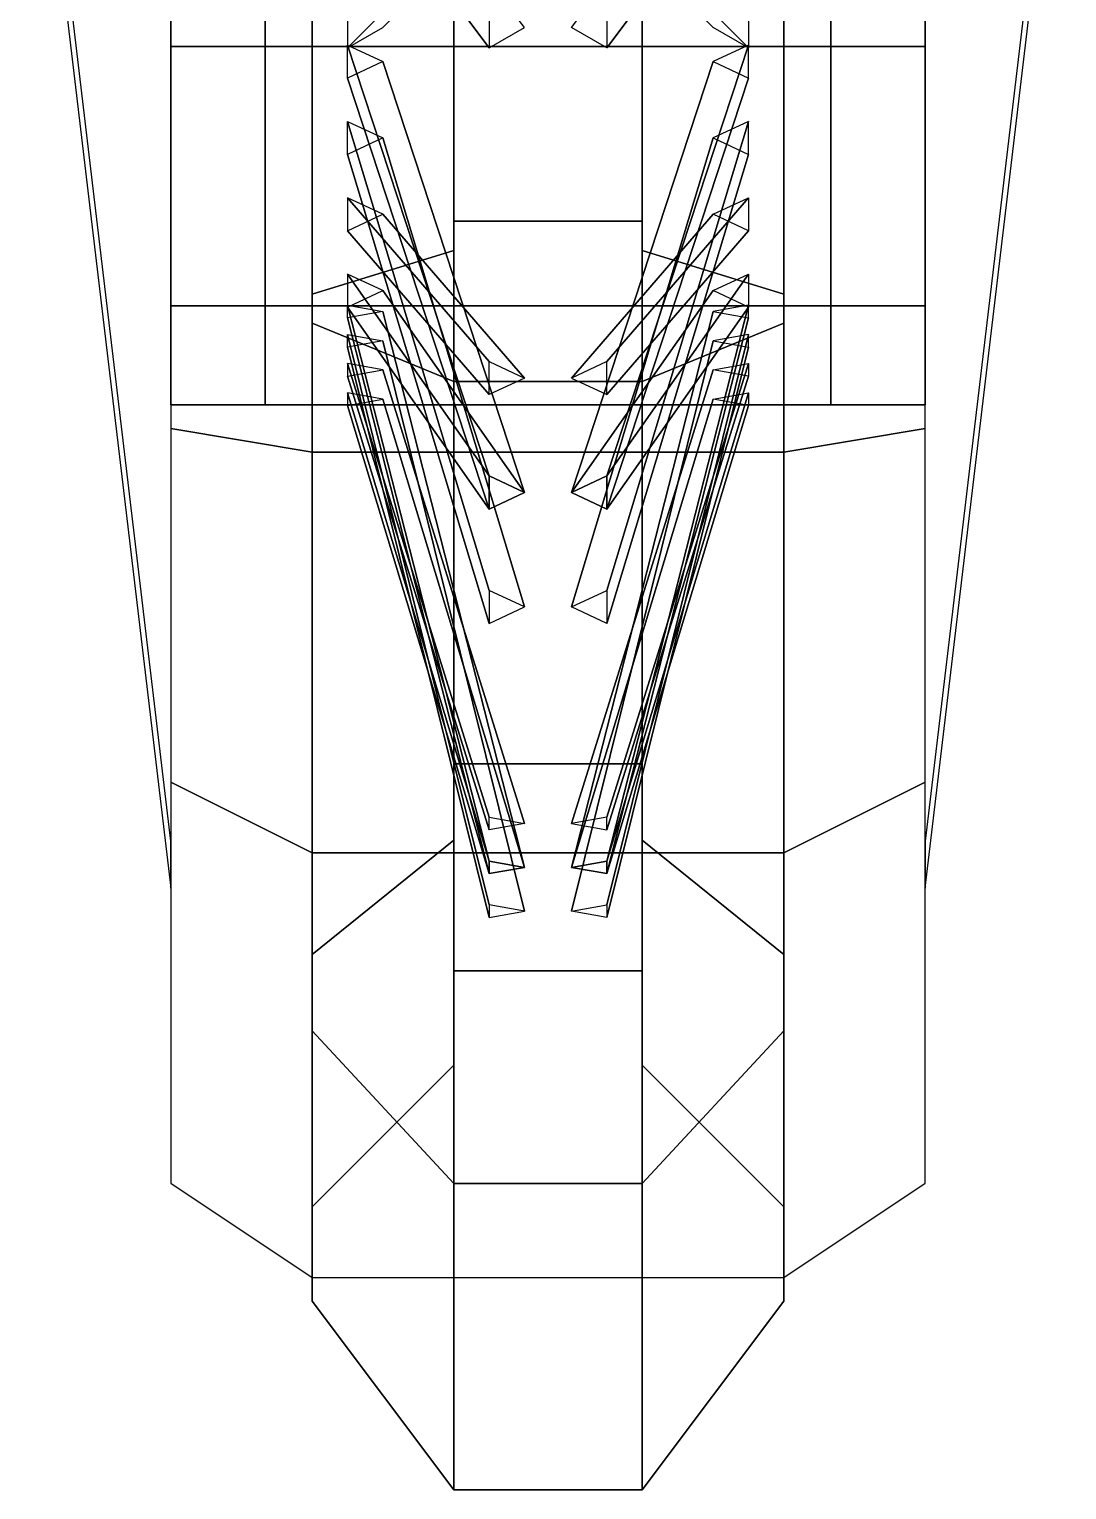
# Model space of a CAD drawing. Header units: millimetres. Extents: x -0.4 to 1.4, y -1.1 to 10.8.
# Drawn here: x -0.11 to 0.11, y -1.07 to -0.7604 of the extents above; entities that cross this region are included whole.
import ezdxf

# ---------------------------------------------------------------- set-up
doc = ezdxf.new("R2010")
doc.units = ezdxf.units.MM
doc.layers.add('wheels', color=2, linetype='Continuous')

msp = doc.modelspace()

# ---------------------------------------------------------------- linework, layer by layer
for points in [[(-0.08, -0.81899, 0.40466), (-0.08, -0.64101, 0.40466), (-0.08, -0.62, 0.34), (-0.08, -0.84, 0.34)], [(-0.08, -0.84, 0.34), (-0.08, -0.62, 0.34), (-0.08, -0.64101, 0.27534), (-0.08, -0.81899, 0.27534)], [(0.08, -0.84, 0.34), (0.08, -0.62, 0.34), (0.08, -0.64101, 0.40466), (0.08, -0.81899, 0.40466)], [(0.08, -0.81899, 0.27534), (0.08, -0.64101, 0.27534), (0.08, -0.62, 0.34), (0.08, -0.84, 0.34)], [(-0.08, -0.76399, 0.44462), (-0.08, -0.69601, 0.44462), (-0.08, -0.64101, 0.40466), (-0.08, -0.81899, 0.40466)], [(-0.08, -0.81899, 0.27534), (-0.08, -0.64101, 0.27534), (-0.08, -0.69601, 0.23538), (-0.08, -0.76399, 0.23538)], [(0.08, -0.81899, 0.40466), (0.08, -0.64101, 0.40466), (0.08, -0.69601, 0.44462), (0.08, -0.76399, 0.44462)], [(0.08, -0.76399, 0.23538), (0.08, -0.69601, 0.23538), (0.08, -0.64101, 0.27534), (0.08, -0.81899, 0.27534)], [(-0.11, -0.69, 0.33), (-0.08, -0.94248, 0.57752), (-0.08, -0.93248, 0.58752), (-0.11, -0.68, 0.34)], [(0.11, -0.68, 0.34), (0.08, -0.93248, 0.58752), (0.08, -0.94248, 0.57752), (0.11, -0.69, 0.33)], [(-0.06, -0.76399, 0.44462), (-0.06, -0.69601, 0.44462), (-0.08, -0.69601, 0.44462), (-0.08, -0.76399, 0.44462)], [(-0.06, -0.69601, 0.23538), (-0.06, -0.76399, 0.23538), (-0.08, -0.76399, 0.23538), (-0.08, -0.69601, 0.23538)], [(0.06, -0.69601, 0.44462), (0.06, -0.76399, 0.44462), (0.08, -0.76399, 0.44462), (0.08, -0.69601, 0.44462)], [(0.06, -0.76399, 0.23538), (0.06, -0.69601, 0.23538), (0.08, -0.69601, 0.23538), (0.08, -0.76399, 0.23538)], [(-0.05, -0.85, 0.67), (-0.05, -0.75, 0.685), (-0.08, -0.75, 0.665), (-0.08, -0.845, 0.64)], [(-0.05, -0.75, 0.685), (-0.05, -0.85, 0.67), (0.05, -0.85, 0.67), (0.05, -0.75, 0.685)], [(0.05, -0.75, 0.685), (0.05, -0.85, 0.67), (0.08, -0.845, 0.64), (0.08, -0.75, 0.665)], [(-0.06, -0.81899, 0.40466), (-0.06, -0.76399, 0.44462), (-0.08, -0.76399, 0.44462), (-0.08, -0.81899, 0.40466)], [(-0.06, -0.76399, 0.23538), (-0.06, -0.81899, 0.27534), (-0.08, -0.81899, 0.27534), (-0.08, -0.76399, 0.23538)], [(0.06, -0.76399, 0.44462), (0.06, -0.81899, 0.40466), (0.08, -0.81899, 0.40466), (0.08, -0.76399, 0.44462)], [(0.06, -0.81899, 0.27534), (0.06, -0.76399, 0.23538), (0.08, -0.76399, 0.23538), (0.08, -0.81899, 0.27534)], [(-0.06, -0.84, 0.34), (-0.06, -0.81899, 0.40466), (-0.08, -0.81899, 0.40466), (-0.08, -0.84, 0.34)], [(-0.06, -0.81899, 0.27534), (-0.06, -0.84, 0.34), (-0.08, -0.84, 0.34), (-0.08, -0.81899, 0.27534)], [(0.06, -0.81899, 0.40466), (0.06, -0.84, 0.34), (0.08, -0.84, 0.34), (0.08, -0.81899, 0.40466)], [(0.06, -0.84, 0.34), (0.06, -0.81899, 0.27534), (0.08, -0.81899, 0.27534), (0.08, -0.84, 0.34)], [(-0.05, -0.935, 0.615), (-0.05, -0.85, 0.67), (-0.08, -0.845, 0.64), (-0.08, -0.92, 0.6)], [(0.05, -0.85, 0.67), (0.05, -0.935, 0.615), (0.08, -0.92, 0.6), (0.08, -0.845, 0.64)], [(-0.05, -0.85, 0.67), (-0.05, -0.935, 0.615), (0.05, -0.935, 0.615), (0.05, -0.85, 0.67)], [(-0.05, -1.025, 0.53), (-0.05, -0.935, 0.615), (-0.08, -0.92, 0.6), (-0.08, -1.005, 0.515)], [(0.05, -0.935, 0.615), (0.05, -1.025, 0.53), (0.08, -1.005, 0.515), (0.08, -0.92, 0.6)], [(-0.05, -0.935, 0.615), (-0.05, -1.025, 0.53), (0.05, -1.025, 0.53), (0.05, -0.935, 0.615)]]:
    msp.add_3dface(points)
at = {"layer": 'wheels'}
for points in [[(-0.02, -0.62493, 0.01664), (-0.02, -0.83507, 0.01664), (-0.05, -0.82271, 0.05468), (-0.05, -0.63729, 0.05468)], [(-0.02, -0.83507, 0.66336), (-0.02, -0.62493, 0.66336), (-0.05, -0.63729, 0.62532), (-0.05, -0.82271, 0.62532)], [(0.02, -0.62493, 0.01664), (0.02, -0.83507, 0.01664), (-0.02, -0.83507, 0.01664), (-0.02, -0.62493, 0.01664)], [(0.02, -0.83507, 0.66336), (0.02, -0.62493, 0.66336), (-0.02, -0.62493, 0.66336), (-0.02, -0.83507, 0.66336)], [(0.02, -0.83507, 0.01664), (0.02, -0.62493, 0.01664), (0.05, -0.63729, 0.05468), (0.05, -0.82271, 0.05468)], [(0.02, -0.62493, 0.66336), (0.02, -0.83507, 0.66336), (0.05, -0.82271, 0.62532), (0.05, -0.63729, 0.62532)], [(-0.05, -0.63729, 0.05468), (-0.05, -0.82271, 0.05468), (-0.05, -0.81652, 0.0737), (-0.05, -0.64348, 0.0737)], [(-0.05, -0.82271, 0.62532), (-0.05, -0.63729, 0.62532), (-0.05, -0.64348, 0.6063), (-0.05, -0.81652, 0.6063)], [(0.05, -0.82271, 0.05468), (0.05, -0.63729, 0.05468), (0.05, -0.64348, 0.0737), (0.05, -0.81652, 0.0737)], [(0.05, -0.63729, 0.62532), (0.05, -0.82271, 0.62532), (0.05, -0.81652, 0.6063), (0.05, -0.64348, 0.6063)], [(-0.02, -0.80725, 0.10224), (-0.02, -0.65275, 0.10224), (-0.05, -0.64348, 0.0737), (-0.05, -0.81652, 0.0737)], [(-0.02, -0.65275, 0.57776), (-0.02, -0.80725, 0.57776), (-0.05, -0.81652, 0.6063), (-0.05, -0.64348, 0.6063)], [(0.02, -0.65275, 0.10224), (0.02, -0.80725, 0.10224), (0.05, -0.81652, 0.0737), (0.05, -0.64348, 0.0737)], [(0.02, -0.80725, 0.57776), (0.02, -0.65275, 0.57776), (0.05, -0.64348, 0.6063), (0.05, -0.81652, 0.6063)], [(-0.02, -0.65275, 0.10224), (-0.02, -0.80725, 0.10224), (-0.02, -0.80107, 0.12126), (-0.02, -0.65893, 0.12126)], [(-0.02, -0.80725, 0.57776), (-0.02, -0.65275, 0.57776), (-0.02, -0.65893, 0.55874), (-0.02, -0.80107, 0.55874)], [(0.02, -0.80725, 0.10224), (0.02, -0.65275, 0.10224), (0.02, -0.65893, 0.12126), (0.02, -0.80107, 0.12126)], [(0.02, -0.65893, 0.12126), (0.02, -0.80107, 0.12126), (0.02, -0.80725, 0.10224), (0.02, -0.65275, 0.10224)], [(0.02, -0.65275, 0.57776), (0.02, -0.80725, 0.57776), (0.02, -0.80107, 0.55874), (0.02, -0.65893, 0.55874)], [(0.02, -0.80107, 0.55874), (0.02, -0.65893, 0.55874), (0.02, -0.65275, 0.57776), (0.02, -0.80725, 0.57776)], [(0.02, -0.80107, 0.12126), (0.02, -0.65893, 0.12126), (-0.02, -0.65893, 0.12126), (-0.02, -0.80107, 0.12126)], [(0.02, -0.65893, 0.55874), (0.02, -0.80107, 0.55874), (-0.02, -0.80107, 0.55874), (-0.02, -0.65893, 0.55874)], [(0.06, -0.69601, 0.23538), (0.06, -0.76399, 0.23538), (-0.06, -0.76399, 0.23538), (-0.06, -0.69601, 0.23538)], [(0.06, -0.76399, 0.44462), (0.06, -0.69601, 0.44462), (-0.06, -0.69601, 0.44462), (-0.06, -0.76399, 0.44462)], [(-0.0425, -0.72433, 0.23538), (-0.0425, -0.71567, 0.23538), (-0.0125, -0.75567, 0.12126), (-0.0125, -0.76433, 0.12126)], [(0.0425, -0.72433, 0.44462), (0.0425, -0.71567, 0.44462), (0.0125, -0.75567, 0.55874), (0.0125, -0.76433, 0.55874)], [(-0.035, -0.72, 0.23538), (-0.0425, -0.72433, 0.23538), (-0.0125, -0.76433, 0.12126), (-0.005, -0.76, 0.12126)], [(0.035, -0.72, 0.44462), (0.0425, -0.72433, 0.44462), (0.0125, -0.76433, 0.55874), (0.005, -0.76, 0.55874)], [(-0.0425, -0.75567, 0.44462), (-0.0425, -0.76433, 0.44462), (-0.0125, -0.73433, 0.55874), (-0.0125, -0.72567, 0.55874)], [(0.0425, -0.75567, 0.23538), (0.0425, -0.76433, 0.23538), (0.0125, -0.73433, 0.12126), (0.0125, -0.72567, 0.12126)], [(-0.0425, -0.76433, 0.44462), (-0.035, -0.76, 0.44462), (-0.005, -0.73, 0.55874), (-0.0125, -0.73433, 0.55874)], [(0.0425, -0.76433, 0.23538), (0.035, -0.76, 0.23538), (0.005, -0.73, 0.12126), (0.0125, -0.73433, 0.12126)], [(0.06, -0.76399, 0.23538), (0.06, -0.81899, 0.27534), (-0.06, -0.81899, 0.27534), (-0.06, -0.76399, 0.23538)], [(0.06, -0.81899, 0.40466), (0.06, -0.76399, 0.44462), (-0.06, -0.76399, 0.44462), (-0.06, -0.81899, 0.40466)], [(-0.0425, -0.77072, 0.24028), (-0.0425, -0.76372, 0.23518), (-0.0125, -0.85507, 0.16049), (-0.0125, -0.86208, 0.16558)], [(-0.0425, -0.76372, 0.23518), (-0.035, -0.76722, 0.23773), (-0.005, -0.85857, 0.16303), (-0.0125, -0.85507, 0.16049)], [(0.0425, -0.76372, 0.44482), (0.035, -0.76722, 0.44227), (0.005, -0.85857, 0.51697), (0.0125, -0.85507, 0.51951)], [(0.0425, -0.77072, 0.43972), (0.0425, -0.76372, 0.44482), (0.0125, -0.85507, 0.51951), (0.0125, -0.86208, 0.51442)], [(-0.035, -0.76722, 0.23773), (-0.0425, -0.77072, 0.24028), (-0.0125, -0.86208, 0.16558), (-0.005, -0.85857, 0.16303)], [(0.035, -0.76722, 0.44227), (0.0425, -0.77072, 0.43972), (0.0125, -0.86208, 0.51442), (0.005, -0.85857, 0.51697)], [(-0.0425, -0.7869, 0.25203), (-0.0425, -0.7799, 0.24694), (-0.0125, -0.87934, 0.17812), (-0.0125, -0.88635, 0.18321)], [(-0.0425, -0.7799, 0.24694), (-0.035, -0.7834, 0.24949), (-0.005, -0.88284, 0.18067), (-0.0125, -0.87934, 0.17812)], [(0.0425, -0.7799, 0.43306), (0.035, -0.7834, 0.43051), (0.005, -0.88284, 0.49933), (0.0125, -0.87934, 0.50188)], [(0.0425, -0.7869, 0.42797), (0.0425, -0.7799, 0.43306), (0.0125, -0.87934, 0.50188), (0.0125, -0.88635, 0.49679)], [(-0.035, -0.7834, 0.24949), (-0.0425, -0.7869, 0.25203), (-0.0125, -0.88635, 0.18321), (-0.005, -0.88284, 0.18067)], [(0.035, -0.7834, 0.43051), (0.0425, -0.7869, 0.42797), (0.0125, -0.88635, 0.49679), (0.005, -0.88284, 0.49933)], [(-0.035, -0.79958, 0.41876), (-0.0425, -0.79608, 0.4213), (-0.0125, -0.8308, 0.53715), (-0.005, -0.8343, 0.5346)], [(-0.0425, -0.79608, 0.4213), (-0.0425, -0.80309, 0.41621), (-0.0125, -0.83781, 0.53206), (-0.0125, -0.8308, 0.53715)], [(0.035, -0.79958, 0.26124), (0.0425, -0.79608, 0.2587), (0.0125, -0.8308, 0.14285), (0.005, -0.8343, 0.1454)], [(0.0425, -0.79608, 0.2587), (0.0425, -0.80309, 0.26379), (0.0125, -0.83781, 0.14794), (0.0125, -0.8308, 0.14285)], [(-0.0425, -0.80309, 0.41621), (-0.035, -0.79958, 0.41876), (-0.005, -0.8343, 0.5346), (-0.0125, -0.83781, 0.53206)], [(0.02, -0.91607, 0.20481), (0.02, -0.80107, 0.12126), (-0.02, -0.80107, 0.12126), (-0.02, -0.91607, 0.20481)], [(-0.02, -0.80725, 0.10224), (-0.02, -0.93225, 0.19305), (-0.02, -0.91607, 0.20481), (-0.02, -0.80107, 0.12126)], [(0.02, -0.80107, 0.55874), (0.02, -0.91607, 0.47519), (-0.02, -0.91607, 0.47519), (-0.02, -0.80107, 0.55874)], [(-0.02, -0.93225, 0.48695), (-0.02, -0.80725, 0.57776), (-0.02, -0.80107, 0.55874), (-0.02, -0.91607, 0.47519)], [(0.0425, -0.80309, 0.26379), (0.035, -0.79958, 0.26124), (0.005, -0.8343, 0.1454), (0.0125, -0.83781, 0.14794)], [(0.02, -0.93225, 0.19305), (0.02, -0.80725, 0.10224), (0.02, -0.80107, 0.12126), (0.02, -0.91607, 0.20481)], [(0.02, -0.80107, 0.12126), (0.02, -0.91607, 0.20481), (0.02, -0.93225, 0.19305), (0.02, -0.80725, 0.10224)], [(0.02, -0.80725, 0.57776), (0.02, -0.93225, 0.48695), (0.02, -0.91607, 0.47519), (0.02, -0.80107, 0.55874)], [(0.02, -0.91607, 0.47519), (0.02, -0.80107, 0.55874), (0.02, -0.80725, 0.57776), (0.02, -0.93225, 0.48695)], [(-0.02, -0.93225, 0.19305), (-0.02, -0.80725, 0.10224), (-0.05, -0.81652, 0.0737), (-0.05, -0.95652, 0.17542)], [(-0.02, -0.80725, 0.57776), (-0.02, -0.93225, 0.48695), (-0.05, -0.95652, 0.50458), (-0.05, -0.81652, 0.6063)], [(0.02, -0.80725, 0.10224), (0.02, -0.93225, 0.19305), (0.05, -0.95652, 0.17542), (0.05, -0.81652, 0.0737)], [(0.02, -0.93225, 0.48695), (0.02, -0.80725, 0.57776), (0.05, -0.81652, 0.6063), (0.05, -0.95652, 0.50458)], [(-0.035, -0.81576, 0.407), (-0.0425, -0.81226, 0.40955), (-0.0125, -0.85507, 0.51951), (-0.005, -0.85857, 0.51697)], [(-0.0425, -0.81226, 0.40955), (-0.0425, -0.81927, 0.40446), (-0.0125, -0.86208, 0.51442), (-0.0125, -0.85507, 0.51951)], [(0.035, -0.81576, 0.273), (0.0425, -0.81226, 0.27045), (0.0125, -0.85507, 0.16049), (0.005, -0.85857, 0.16303)], [(0.0425, -0.81226, 0.27045), (0.0425, -0.81927, 0.27554), (0.0125, -0.86208, 0.16558), (0.0125, -0.85507, 0.16049)], [(-0.05, -0.82271, 0.05468), (-0.05, -0.97271, 0.16366), (-0.05, -0.95652, 0.17542), (-0.05, -0.81652, 0.0737)], [(-0.05, -0.97271, 0.51634), (-0.05, -0.82271, 0.62532), (-0.05, -0.81652, 0.6063), (-0.05, -0.95652, 0.50458)], [(-0.0425, -0.81927, 0.40446), (-0.035, -0.81576, 0.407), (-0.005, -0.85857, 0.51697), (-0.0125, -0.86208, 0.51442)], [(0.0425, -0.81927, 0.27554), (0.035, -0.81576, 0.273), (0.005, -0.85857, 0.16303), (0.0125, -0.86208, 0.16558)], [(0.05, -0.97271, 0.16366), (0.05, -0.82271, 0.05468), (0.05, -0.81652, 0.0737), (0.05, -0.95652, 0.17542)], [(0.05, -0.82271, 0.62532), (0.05, -0.97271, 0.51634), (0.05, -0.95652, 0.50458), (0.05, -0.81652, 0.6063)], [(0.06, -0.81899, 0.27534), (0.06, -0.84, 0.34), (-0.06, -0.84, 0.34), (-0.06, -0.81899, 0.27534)], [(0.06, -0.84, 0.34), (0.06, -0.81899, 0.40466), (-0.06, -0.81899, 0.40466), (-0.06, -0.84, 0.34)], [(-0.0425, -0.82156, 0.28326), (-0.0425, -0.81889, 0.27502), (-0.0125, -0.9367, 0.26829), (-0.0125, -0.93938, 0.27652)], [(-0.0425, -0.81889, 0.27502), (-0.035, -0.82023, 0.27914), (-0.005, -0.93804, 0.2724), (-0.0125, -0.9367, 0.26829)], [(-0.035, -0.82023, 0.27914), (-0.0425, -0.82156, 0.28326), (-0.0125, -0.93938, 0.27652), (-0.005, -0.93804, 0.2724)], [(0.0425, -0.81889, 0.40498), (0.035, -0.82023, 0.40086), (0.005, -0.93804, 0.4076), (0.0125, -0.9367, 0.41171)], [(0.035, -0.82023, 0.40086), (0.0425, -0.82156, 0.39674), (0.0125, -0.93938, 0.40348), (0.005, -0.93804, 0.4076)], [(0.0425, -0.82156, 0.39674), (0.0425, -0.81889, 0.40498), (0.0125, -0.9367, 0.41171), (0.0125, -0.93938, 0.40348)], [(-0.02, -0.83507, 0.01664), (-0.02, -1.00507, 0.14015), (-0.05, -0.97271, 0.16366), (-0.05, -0.82271, 0.05468)], [(-0.02, -1.00507, 0.53985), (-0.02, -0.83507, 0.66336), (-0.05, -0.82271, 0.62532), (-0.05, -0.97271, 0.51634)], [(0.02, -1.00507, 0.14015), (0.02, -0.83507, 0.01664), (0.05, -0.82271, 0.05468), (0.05, -0.97271, 0.16366)], [(0.02, -0.83507, 0.66336), (0.02, -1.00507, 0.53985), (0.05, -0.97271, 0.51634), (0.05, -0.82271, 0.62532)], [(-0.0425, -0.82774, 0.30228), (-0.0425, -0.82507, 0.29404), (-0.0125, -0.94597, 0.29682), (-0.0125, -0.94865, 0.30505)], [(-0.0425, -0.82507, 0.29404), (-0.035, -0.82641, 0.29816), (-0.005, -0.94731, 0.30094), (-0.0125, -0.94597, 0.29682)], [(-0.035, -0.82641, 0.29816), (-0.0425, -0.82774, 0.30228), (-0.0125, -0.94865, 0.30505), (-0.005, -0.94731, 0.30094)], [(0.0425, -0.82507, 0.38596), (0.035, -0.82641, 0.38184), (0.005, -0.94731, 0.37906), (0.0125, -0.94597, 0.38318)], [(0.035, -0.82641, 0.38184), (0.0425, -0.82774, 0.37772), (0.0125, -0.94865, 0.37495), (0.005, -0.94731, 0.37906)], [(0.0425, -0.82774, 0.37772), (0.0425, -0.82507, 0.38596), (0.0125, -0.94597, 0.38318), (0.0125, -0.94865, 0.37495)], [(-0.035, -0.83259, 0.36282), (-0.0425, -0.83125, 0.36694), (-0.0125, -0.92743, 0.44025), (-0.005, -0.92877, 0.43613)], [(-0.0425, -0.83125, 0.36694), (-0.0425, -0.83392, 0.3587), (-0.0125, -0.9301, 0.43201), (-0.0125, -0.92743, 0.44025)], [(-0.0425, -0.83392, 0.3587), (-0.035, -0.83259, 0.36282), (-0.005, -0.92877, 0.43613), (-0.0125, -0.9301, 0.43201)], [(0.035, -0.83259, 0.31718), (0.0425, -0.83125, 0.31306), (0.0125, -0.92743, 0.23975), (0.005, -0.92877, 0.24387)], [(0.0425, -0.83392, 0.3213), (0.035, -0.83259, 0.31718), (0.005, -0.92877, 0.24387), (0.0125, -0.9301, 0.24799)], [(0.0425, -0.83125, 0.31306), (0.0425, -0.83392, 0.3213), (0.0125, -0.9301, 0.24799), (0.0125, -0.92743, 0.23975)], [(0.02, -0.83507, 0.01664), (0.02, -1.00507, 0.14015), (-0.02, -1.00507, 0.14015), (-0.02, -0.83507, 0.01664)], [(0.02, -1.00507, 0.53985), (0.02, -0.83507, 0.66336), (-0.02, -0.83507, 0.66336), (-0.02, -1.00507, 0.53985)], [(-0.035, -0.83877, 0.3438), (-0.0425, -0.83743, 0.34791), (-0.0125, -0.9367, 0.41171), (-0.005, -0.93804, 0.4076)], [(-0.0425, -0.83743, 0.34791), (-0.0425, -0.8401, 0.33968), (-0.0125, -0.93938, 0.40348), (-0.0125, -0.9367, 0.41171)], [(-0.0425, -0.8401, 0.33968), (-0.035, -0.83877, 0.3438), (-0.005, -0.93804, 0.4076), (-0.0125, -0.93938, 0.40348)], [(0.035, -0.83877, 0.3362), (0.0425, -0.83743, 0.33209), (0.0125, -0.9367, 0.26829), (0.005, -0.93804, 0.2724)], [(0.0425, -0.8401, 0.34032), (0.035, -0.83877, 0.3362), (0.005, -0.93804, 0.2724), (0.0125, -0.93938, 0.27652)], [(0.0425, -0.83743, 0.33209), (0.0425, -0.8401, 0.34032), (0.0125, -0.93938, 0.27652), (0.0125, -0.9367, 0.26829)], [(0.02, -0.91607, 0.47519), (0.02, -0.96, 0.34), (-0.02, -0.96, 0.34), (-0.02, -0.91607, 0.47519)], [(-0.02, -0.98, 0.34), (-0.02, -0.93225, 0.48695), (-0.02, -0.91607, 0.47519), (-0.02, -0.96, 0.34)], [(0.02, -0.96, 0.34), (0.02, -0.91607, 0.20481), (-0.02, -0.91607, 0.20481), (-0.02, -0.96, 0.34)], [(-0.02, -0.93225, 0.19305), (-0.02, -0.98, 0.34), (-0.02, -0.96, 0.34), (-0.02, -0.91607, 0.20481)], [(0.02, -0.93225, 0.48695), (0.02, -0.98, 0.34), (0.02, -0.96, 0.34), (0.02, -0.91607, 0.47519)], [(0.02, -0.96, 0.34), (0.02, -0.91607, 0.47519), (0.02, -0.93225, 0.48695), (0.02, -0.98, 0.34)], [(0.02, -0.98, 0.34), (0.02, -0.93225, 0.19305), (0.02, -0.91607, 0.20481), (0.02, -0.96, 0.34)], [(0.02, -0.91607, 0.20481), (0.02, -0.96, 0.34), (0.02, -0.98, 0.34), (0.02, -0.93225, 0.19305)], [(-0.02, -0.93225, 0.48695), (-0.02, -0.98, 0.34), (-0.05, -1.01, 0.34), (-0.05, -0.95652, 0.50458)], [(-0.02, -0.98, 0.34), (-0.02, -0.93225, 0.19305), (-0.05, -0.95652, 0.17542), (-0.05, -1.01, 0.34)], [(0.02, -0.98, 0.34), (0.02, -0.93225, 0.48695), (0.05, -0.95652, 0.50458), (0.05, -1.01, 0.34)], [(0.02, -0.93225, 0.19305), (0.02, -0.98, 0.34), (0.05, -1.01, 0.34), (0.05, -0.95652, 0.17542)], [(-0.05, -1.03, 0.34), (-0.05, -0.97271, 0.51634), (-0.05, -0.95652, 0.50458), (-0.05, -1.01, 0.34)], [(-0.05, -0.97271, 0.16366), (-0.05, -1.03, 0.34), (-0.05, -1.01, 0.34), (-0.05, -0.95652, 0.17542)], [(0.05, -0.97271, 0.51634), (0.05, -1.03, 0.34), (0.05, -1.01, 0.34), (0.05, -0.95652, 0.50458)], [(0.05, -1.03, 0.34), (0.05, -0.97271, 0.16366), (0.05, -0.95652, 0.17542), (0.05, -1.01, 0.34)], [(-0.02, -1.07, 0.34), (-0.02, -1.00507, 0.53985), (-0.05, -0.97271, 0.51634), (-0.05, -1.03, 0.34)], [(-0.02, -1.00507, 0.14015), (-0.02, -1.07, 0.34), (-0.05, -1.03, 0.34), (-0.05, -0.97271, 0.16366)], [(0.02, -1.00507, 0.53985), (0.02, -1.07, 0.34), (0.05, -1.03, 0.34), (0.05, -0.97271, 0.51634)], [(0.02, -1.07, 0.34), (0.02, -1.00507, 0.14015), (0.05, -0.97271, 0.16366), (0.05, -1.03, 0.34)], [(0.02, -1.07, 0.34), (0.02, -1.00507, 0.53985), (-0.02, -1.00507, 0.53985), (-0.02, -1.07, 0.34)], [(0.02, -1.00507, 0.14015), (0.02, -1.07, 0.34), (-0.02, -1.07, 0.34), (-0.02, -1.00507, 0.14015)]]:
    msp.add_3dface(points, dxfattribs=at)

doc.saveas('drawing.dxf')
